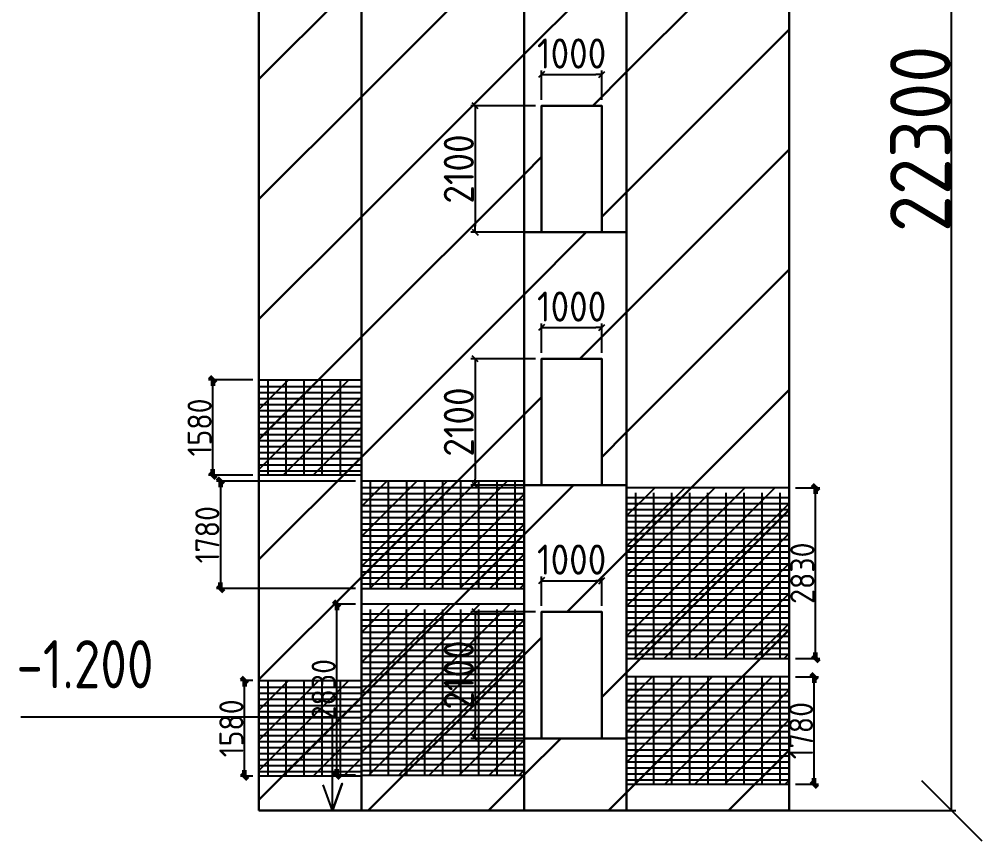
# Model space of a CAD drawing. Header units: millimetres. Extents: x -56773 to 221258, y -262288 to 26541.
# Drawn here: x 169907 to 185878, y -20177 to -6541 of the extents above; entities that cross this region are included whole.
import ezdxf

# ---------------------------------------------------------------- set-up
doc = ezdxf.new("R2010")
doc.units = ezdxf.units.MM
for name, color, linetype, lineweight in [('5.2) Алм резка', 3, 'Continuous', 60), ('5.3) Демонтаж бетона', 1, 'Continuous', 60), ('5.4) Шлифовка лиф шахт НЗ', 6, 'Continuous', 60)]:
    doc.layers.add(name, color=color, linetype=linetype, lineweight=lineweight)
doc.styles.get("Standard").update_dxf_attribs({"font": 'ГОСТ тип А.ttf'})
doc.styles.add('СПДС', font='isocpeur.ttf', dxfattribs={"width": 0.9})
doc.dimstyles.new('Размера А3', dxfattribs={"dimtxt": 200, "dimasz": 100, "dimexe": 70, "dimexo": 100, "dimgap": 20, "dimtad": 1, "dimdec": 0, "dimrnd": 10, "dimzin": 0, "dimdsep": 46, "dimtxsty": 'СПДС', "dimblk": 'ARROWHEAD_6', "dimcen": 1, "dimclrd": 256, "dimclre": 256, "dimclrt": 256, "dimazin": 0, "dimtfac": 1, "dimtdec": 0, "dimtmove": 2, "dimatfit": 3, "dimfxl": 1, "dimtolj": 1, "dimtzin": 0, "dimarcsym": 0})

# ---------------------------------------------------------------- blocks, each defined once
blk = doc.blocks.new('ARROWHEAD_6')
at = {"color": 0, "linetype": 'Continuous'}
for p, q in [((-0.5, -0.5), (0.5, 0.5)), ((0, 0), (-1, 0))]:
    blk.add_line(p, q, dxfattribs=at)
blk = doc.blocks.new('*D7041')
at = {"lineweight": -2, "transparency": 16777216}
for p, q in [((178385, 2623), (185448, 2623)), ((185378, -18677), (185378, 1623)), ((178385, -19677), (185448, -19677))]:
    blk.add_line(p, q, dxfattribs=at)
at = {"layer": 'Defpoints', "color": 0, "lineweight": 25, "transparency": 16777216}
for p in [(178285, 2623), (185378, 2623), (178285, -19677)]:
    blk.add_point(p, dxfattribs=at)
at = {"lineweight": -2, "transparency": 16777216, "xscale": 1000, "yscale": 1000, "zscale": 1000}
for p, rotation in [((185378, 2623), 90), ((185378, -19677), 270)]:
    blk.add_blockref('ARROWHEAD_6', p, dxfattribs=dict(at, rotation=rotation))
at = {"lineweight": 25, "transparency": 16777216, "insert": (184858, -8527), "char_height": 1000, "attachment_point": 5, "rotation": 90, "style": 'СПДС'}
blk.add_mtext('\\A1;22300', dxfattribs=at)
blk = doc.blocks.new('*D7054')
at = {"lineweight": -2, "transparency": 16777216}
for p, q in [((178473, -7977), (177401, -7977)), ((177471, -8077), (177471, -9977)), ((178473, -10077), (177401, -10077))]:
    blk.add_line(p, q, dxfattribs=at)
at = {"layer": 'Defpoints', "color": 0, "lineweight": 25, "transparency": 16777216}
for p in [(178573, -7977), (177471, -10077), (178573, -10077)]:
    blk.add_point(p, dxfattribs=at)
at = {"lineweight": -2, "transparency": 16777216, "xscale": 100, "yscale": 100, "zscale": 100}
for p, rotation in [((177471, -7977), 90), ((177471, -10077), 270)]:
    blk.add_blockref('ARROWHEAD_6', p, dxfattribs=dict(at, rotation=rotation))
at = {"lineweight": 25, "transparency": 16777216, "insert": (177201, -9027), "char_height": 500, "attachment_point": 5, "rotation": 90, "style": 'СПДС'}
blk.add_mtext('\\A1;2100', dxfattribs=at)
blk = doc.blocks.new('*D7055')
at = {"lineweight": -2, "transparency": 16777216}
for p, q in [((178573, -7877), (178573, -7390)), ((178673, -7460), (179473, -7460)), ((179573, -7877), (179573, -7390))]:
    blk.add_line(p, q, dxfattribs=at)
at = {"layer": 'Defpoints', "color": 0, "lineweight": 25, "transparency": 16777216}
for p in [(179573, -7460), (178573, -7977), (179573, -7977)]:
    blk.add_point(p, dxfattribs=at)
at = {"lineweight": -2, "transparency": 16777216, "xscale": 100, "yscale": 100, "zscale": 100, "rotation": 180}
blk.add_blockref('ARROWHEAD_6', (178573, -7460), dxfattribs=at)
at = {"lineweight": -2, "transparency": 16777216, "xscale": 100, "yscale": 100, "zscale": 100}
blk.add_blockref('ARROWHEAD_6', (179573, -7460), dxfattribs=at)
at = {"lineweight": 25, "transparency": 16777216, "insert": (179073, -7110), "char_height": 500, "attachment_point": 5, "style": 'СПДС'}
blk.add_mtext('\\A1;1000', dxfattribs=at)
blk = doc.blocks.new('*D7056')
at = {"lineweight": -2, "transparency": 16777216}
for p, q in [((178473, -12177), (177401, -12177)), ((177471, -12277), (177471, -14177)), ((178473, -14277), (177401, -14277))]:
    blk.add_line(p, q, dxfattribs=at)
at = {"layer": 'Defpoints', "color": 0, "lineweight": 25, "transparency": 16777216}
for p in [(178573, -12177), (177471, -14277), (178573, -14277)]:
    blk.add_point(p, dxfattribs=at)
at = {"lineweight": -2, "transparency": 16777216, "xscale": 100, "yscale": 100, "zscale": 100}
for p, rotation in [((177471, -12177), 90), ((177471, -14277), 270)]:
    blk.add_blockref('ARROWHEAD_6', p, dxfattribs=dict(at, rotation=rotation))
at = {"lineweight": 25, "transparency": 16777216, "insert": (177201, -13227), "char_height": 500, "attachment_point": 5, "rotation": 90, "style": 'СПДС'}
blk.add_mtext('\\A1;2100', dxfattribs=at)
blk = doc.blocks.new('*D7057')
at = {"lineweight": -2, "transparency": 16777216}
for p, q in [((178573, -12077), (178573, -11590)), ((179573, -12077), (179573, -11590)), ((178673, -11660), (179473, -11660))]:
    blk.add_line(p, q, dxfattribs=at)
at = {"layer": 'Defpoints', "color": 0, "lineweight": 25, "transparency": 16777216}
for p in [(179573, -11660), (178573, -12177), (179573, -12177)]:
    blk.add_point(p, dxfattribs=at)
at = {"lineweight": -2, "transparency": 16777216, "xscale": 100, "yscale": 100, "zscale": 100, "rotation": 180}
blk.add_blockref('ARROWHEAD_6', (178573, -11660), dxfattribs=at)
at = {"lineweight": -2, "transparency": 16777216, "xscale": 100, "yscale": 100, "zscale": 100}
blk.add_blockref('ARROWHEAD_6', (179573, -11660), dxfattribs=at)
at = {"lineweight": 25, "transparency": 16777216, "insert": (179073, -11310), "char_height": 500, "attachment_point": 5, "style": 'СПДС'}
blk.add_mtext('\\A1;1000', dxfattribs=at)
blk = doc.blocks.new('*D7058')
at = {"lineweight": -2, "transparency": 16777216}
for p, q in [((178473, -16377), (177401, -16377)), ((177471, -16477), (177471, -18377)), ((178473, -18477), (177401, -18477))]:
    blk.add_line(p, q, dxfattribs=at)
at = {"layer": 'Defpoints', "color": 0, "lineweight": 25, "transparency": 16777216}
for p in [(178573, -16377), (177471, -18477), (178573, -18477)]:
    blk.add_point(p, dxfattribs=at)
at = {"lineweight": -2, "transparency": 16777216, "xscale": 100, "yscale": 100, "zscale": 100}
for p, rotation in [((177471, -16377), 90), ((177471, -18477), 270)]:
    blk.add_blockref('ARROWHEAD_6', p, dxfattribs=dict(at, rotation=rotation))
at = {"lineweight": 25, "transparency": 16777216, "insert": (177201, -17427), "char_height": 500, "attachment_point": 5, "rotation": 90, "style": 'СПДС'}
blk.add_mtext('\\A1;2100', dxfattribs=at)
blk = doc.blocks.new('*D7059')
at = {"lineweight": -2, "transparency": 16777216}
for p, q in [((178573, -16277), (178573, -15790)), ((179573, -16277), (179573, -15790)), ((178673, -15860), (179473, -15860))]:
    blk.add_line(p, q, dxfattribs=at)
at = {"layer": 'Defpoints', "color": 0, "lineweight": 25, "transparency": 16777216}
for p in [(179573, -15860), (178573, -16377), (179573, -16377)]:
    blk.add_point(p, dxfattribs=at)
at = {"lineweight": -2, "transparency": 16777216, "xscale": 100, "yscale": 100, "zscale": 100, "rotation": 180}
blk.add_blockref('ARROWHEAD_6', (178573, -15860), dxfattribs=at)
at = {"lineweight": -2, "transparency": 16777216, "xscale": 100, "yscale": 100, "zscale": 100}
blk.add_blockref('ARROWHEAD_6', (179573, -15860), dxfattribs=at)
at = {"lineweight": 25, "transparency": 16777216, "insert": (179073, -15510), "char_height": 500, "attachment_point": 5, "style": 'СПДС'}
blk.add_mtext('\\A1;1000', dxfattribs=at)
blk = doc.blocks.new('*D7133')
at = {"layer": '5.3) Демонтаж бетона', "lineweight": -2, "transparency": 16777216}
for p, q in [((173785, -12524), (173050, -12524)), ((173120, -14009), (173120, -12624)), ((173785, -14109), (173050, -14109))]:
    blk.add_line(p, q, dxfattribs=at)
at = {"layer": 'Defpoints', "color": 0, "lineweight": 25, "transparency": 16777216}
for p in [(173120, -12524), (173885, -12524), (173885, -14109)]:
    blk.add_point(p, dxfattribs=at)
at = {"layer": '5.3) Демонтаж бетона', "lineweight": -2, "transparency": 16777216, "xscale": 100, "yscale": 100, "zscale": 100}
for p, rotation in [((173120, -12524), 90), ((173120, -14109), 270)]:
    blk.add_blockref('ARROWHEAD_6', p, dxfattribs=dict(at, rotation=rotation))
at = {"layer": '5.3) Демонтаж бетона', "lineweight": 25, "transparency": 16777216, "insert": (172900, -13317), "char_height": 400, "attachment_point": 5, "rotation": 90, "style": 'СПДС'}
blk.add_mtext('\\A1;1580', dxfattribs=at)
blk = doc.blocks.new('*D7134')
at = {"layer": '5.3) Демонтаж бетона', "lineweight": -2, "transparency": 16777216}
for p, q in [((175485, -14207), (173178, -14207)), ((173248, -14307), (173248, -15888)), ((175485, -15988), (173178, -15988))]:
    blk.add_line(p, q, dxfattribs=at)
at = {"layer": 'Defpoints', "color": 0, "lineweight": 25, "transparency": 16777216}
for p in [(175585, -14207), (173248, -15988), (175585, -15988)]:
    blk.add_point(p, dxfattribs=at)
at = {"layer": '5.3) Демонтаж бетона', "lineweight": -2, "transparency": 16777216, "xscale": 100, "yscale": 100, "zscale": 100}
for p, rotation in [((173248, -14207), 90), ((173248, -15988), 270)]:
    blk.add_blockref('ARROWHEAD_6', p, dxfattribs=dict(at, rotation=rotation))
at = {"layer": '5.3) Демонтаж бетона', "lineweight": 25, "transparency": 16777216, "insert": (173028, -15097), "char_height": 400, "attachment_point": 5, "rotation": 90, "style": 'СПДС'}
blk.add_mtext('\\A1;1780', dxfattribs=at)
blk = doc.blocks.new('*D7135')
at = {"layer": '5.3) Демонтаж бетона', "lineweight": -2, "transparency": 16777216}
for p, q in [((173785, -17519), (173577, -17519)), ((173647, -19003), (173647, -17619)), ((173785, -19103), (173577, -19103))]:
    blk.add_line(p, q, dxfattribs=at)
at = {"layer": 'Defpoints', "color": 0, "lineweight": 25, "transparency": 16777216}
for p in [(173647, -17519), (173885, -17519), (173885, -19103)]:
    blk.add_point(p, dxfattribs=at)
at = {"layer": '5.3) Демонтаж бетона', "lineweight": -2, "transparency": 16777216, "xscale": 100, "yscale": 100, "zscale": 100}
for p, rotation in [((173647, -17519), 90), ((173647, -19103), 270)]:
    blk.add_blockref('ARROWHEAD_6', p, dxfattribs=dict(at, rotation=rotation))
at = {"layer": '5.3) Демонтаж бетона', "lineweight": 25, "transparency": 16777216, "insert": (173427, -18311), "char_height": 400, "attachment_point": 5, "rotation": 90, "style": 'СПДС'}
blk.add_mtext('\\A1;1580', dxfattribs=at)
blk = doc.blocks.new('*D7136')
at = {"layer": '5.3) Демонтаж бетона', "lineweight": -2, "transparency": 16777216}
for p, q in [((175485, -16251), (175108, -16251)), ((175178, -18986), (175178, -16351)), ((175485, -19086), (175108, -19086))]:
    blk.add_line(p, q, dxfattribs=at)
at = {"layer": 'Defpoints', "color": 0, "lineweight": 25, "transparency": 16777216}
for p in [(175178, -16251), (175585, -16251), (175585, -19086)]:
    blk.add_point(p, dxfattribs=at)
at = {"layer": '5.3) Демонтаж бетона', "lineweight": -2, "transparency": 16777216, "xscale": 100, "yscale": 100, "zscale": 100}
for p, rotation in [((175178, -16251), 90), ((175178, -19086), 270)]:
    blk.add_blockref('ARROWHEAD_6', p, dxfattribs=dict(at, rotation=rotation))
at = {"layer": '5.3) Демонтаж бетона', "lineweight": 25, "transparency": 16777216, "insert": (174958, -17669), "char_height": 400, "attachment_point": 5, "rotation": 90, "style": 'СПДС'}
blk.add_mtext('\\A1;2830', dxfattribs=at)
blk = doc.blocks.new('*D7137')
at = {"layer": '5.3) Демонтаж бетона', "lineweight": -2, "transparency": 16777216}
for p, q in [((182785, -17458), (183169, -17458)), ((183099, -19139), (183099, -17558)), ((182785, -19239), (183169, -19239))]:
    blk.add_line(p, q, dxfattribs=at)
at = {"layer": 'Defpoints', "color": 0, "lineweight": 25, "transparency": 16777216}
for p in [(182685, -17458), (183099, -17458), (182685, -19239)]:
    blk.add_point(p, dxfattribs=at)
at = {"layer": '5.3) Демонтаж бетона', "lineweight": -2, "transparency": 16777216, "xscale": 100, "yscale": 100, "zscale": 100}
for p, rotation in [((183099, -17458), 90), ((183099, -19239), 270)]:
    blk.add_blockref('ARROWHEAD_6', p, dxfattribs=dict(at, rotation=rotation))
at = {"layer": '5.3) Демонтаж бетона', "lineweight": 25, "transparency": 16777216, "insert": (182879, -18349), "char_height": 400, "attachment_point": 5, "rotation": 90, "style": 'СПДС'}
blk.add_mtext('\\A1;1780', dxfattribs=at)
blk = doc.blocks.new('*D7138')
at = {"layer": '5.3) Демонтаж бетона', "lineweight": -2, "transparency": 16777216}
for p, q in [((182785, -14318), (183192, -14318)), ((183122, -17053), (183122, -14418)), ((182785, -17153), (183192, -17153))]:
    blk.add_line(p, q, dxfattribs=at)
at = {"layer": 'Defpoints', "color": 0, "lineweight": 25, "transparency": 16777216}
for p in [(182685, -14318), (183122, -14318), (182685, -17153)]:
    blk.add_point(p, dxfattribs=at)
at = {"layer": '5.3) Демонтаж бетона', "lineweight": -2, "transparency": 16777216, "xscale": 100, "yscale": 100, "zscale": 100}
for p, rotation in [((183122, -14318), 90), ((183122, -17153), 270)]:
    blk.add_blockref('ARROWHEAD_6', p, dxfattribs=dict(at, rotation=rotation))
at = {"layer": '5.3) Демонтаж бетона', "lineweight": 25, "transparency": 16777216, "insert": (182902, -15736), "char_height": 400, "attachment_point": 5, "rotation": 90, "style": 'СПДС'}
blk.add_mtext('\\A1;2830', dxfattribs=at)
blk = doc.blocks.new('*D7155')
at = {"layer": '5.2) Алм резка', "lineweight": -2, "transparency": 16777216}
for p, q in [((173785, -12524), (173050, -12524)), ((173120, -14009), (173120, -12624)), ((173785, -14109), (173050, -14109))]:
    blk.add_line(p, q, dxfattribs=at)
at = {"layer": 'Defpoints', "color": 0, "lineweight": 25, "transparency": 16777216}
for p in [(173120, -12524), (173885, -12524), (173885, -14109)]:
    blk.add_point(p, dxfattribs=at)
at = {"layer": '5.2) Алм резка', "lineweight": -2, "transparency": 16777216, "xscale": 100, "yscale": 100, "zscale": 100}
for p, rotation in [((173120, -12524), 90), ((173120, -14109), 270)]:
    blk.add_blockref('ARROWHEAD_6', p, dxfattribs=dict(at, rotation=rotation))
at = {"layer": '5.2) Алм резка', "lineweight": 25, "transparency": 16777216, "insert": (172900, -13317), "char_height": 400, "attachment_point": 5, "rotation": 90, "style": 'СПДС'}
blk.add_mtext('\\A1;1580', dxfattribs=at)
blk = doc.blocks.new('*D7156')
at = {"layer": '5.2) Алм резка', "lineweight": -2, "transparency": 16777216}
for p, q in [((175485, -14207), (173178, -14207)), ((173248, -14307), (173248, -15888)), ((175485, -15988), (173178, -15988))]:
    blk.add_line(p, q, dxfattribs=at)
at = {"layer": 'Defpoints', "color": 0, "lineweight": 25, "transparency": 16777216}
for p in [(175585, -14207), (173248, -15988), (175585, -15988)]:
    blk.add_point(p, dxfattribs=at)
at = {"layer": '5.2) Алм резка', "lineweight": -2, "transparency": 16777216, "xscale": 100, "yscale": 100, "zscale": 100}
for p, rotation in [((173248, -14207), 90), ((173248, -15988), 270)]:
    blk.add_blockref('ARROWHEAD_6', p, dxfattribs=dict(at, rotation=rotation))
at = {"layer": '5.2) Алм резка', "lineweight": 25, "transparency": 16777216, "insert": (173028, -15097), "char_height": 400, "attachment_point": 5, "rotation": 90, "style": 'СПДС'}
blk.add_mtext('\\A1;1780', dxfattribs=at)
blk = doc.blocks.new('*D7157')
at = {"layer": '5.2) Алм резка', "lineweight": -2, "transparency": 16777216}
for p, q in [((173785, -17519), (173577, -17519)), ((173647, -19003), (173647, -17619)), ((173785, -19103), (173577, -19103))]:
    blk.add_line(p, q, dxfattribs=at)
at = {"layer": 'Defpoints', "color": 0, "lineweight": 25, "transparency": 16777216}
for p in [(173647, -17519), (173885, -17519), (173885, -19103)]:
    blk.add_point(p, dxfattribs=at)
at = {"layer": '5.2) Алм резка', "lineweight": -2, "transparency": 16777216, "xscale": 100, "yscale": 100, "zscale": 100}
for p, rotation in [((173647, -17519), 90), ((173647, -19103), 270)]:
    blk.add_blockref('ARROWHEAD_6', p, dxfattribs=dict(at, rotation=rotation))
at = {"layer": '5.2) Алм резка', "lineweight": 25, "transparency": 16777216, "insert": (173427, -18311), "char_height": 400, "attachment_point": 5, "rotation": 90, "style": 'СПДС'}
blk.add_mtext('\\A1;1580', dxfattribs=at)
blk = doc.blocks.new('*D7158')
at = {"layer": '5.2) Алм резка', "lineweight": -2, "transparency": 16777216}
for p, q in [((175485, -16251), (175108, -16251)), ((175178, -18986), (175178, -16351)), ((175485, -19086), (175108, -19086))]:
    blk.add_line(p, q, dxfattribs=at)
at = {"layer": 'Defpoints', "color": 0, "lineweight": 25, "transparency": 16777216}
for p in [(175178, -16251), (175585, -16251), (175585, -19086)]:
    blk.add_point(p, dxfattribs=at)
at = {"layer": '5.2) Алм резка', "lineweight": -2, "transparency": 16777216, "xscale": 100, "yscale": 100, "zscale": 100}
for p, rotation in [((175178, -16251), 90), ((175178, -19086), 270)]:
    blk.add_blockref('ARROWHEAD_6', p, dxfattribs=dict(at, rotation=rotation))
at = {"layer": '5.2) Алм резка', "lineweight": 25, "transparency": 16777216, "insert": (174958, -17669), "char_height": 400, "attachment_point": 5, "rotation": 90, "style": 'СПДС'}
blk.add_mtext('\\A1;2830', dxfattribs=at)
blk = doc.blocks.new('*D7159')
at = {"layer": '5.2) Алм резка', "lineweight": -2, "transparency": 16777216}
for p, q in [((182785, -17458), (183169, -17458)), ((183099, -19139), (183099, -17558)), ((182785, -19239), (183169, -19239))]:
    blk.add_line(p, q, dxfattribs=at)
at = {"layer": 'Defpoints', "color": 0, "lineweight": 25, "transparency": 16777216}
for p in [(182685, -17458), (183099, -17458), (182685, -19239)]:
    blk.add_point(p, dxfattribs=at)
at = {"layer": '5.2) Алм резка', "lineweight": -2, "transparency": 16777216, "xscale": 100, "yscale": 100, "zscale": 100}
for p, rotation in [((183099, -17458), 90), ((183099, -19239), 270)]:
    blk.add_blockref('ARROWHEAD_6', p, dxfattribs=dict(at, rotation=rotation))
at = {"layer": '5.2) Алм резка', "lineweight": 25, "transparency": 16777216, "insert": (182879, -18349), "char_height": 400, "attachment_point": 5, "rotation": 90, "style": 'СПДС'}
blk.add_mtext('\\A1;1780', dxfattribs=at)
blk = doc.blocks.new('*D7160')
at = {"layer": '5.2) Алм резка', "lineweight": -2, "transparency": 16777216}
for p, q in [((182785, -14318), (183192, -14318)), ((183122, -17053), (183122, -14418)), ((182785, -17153), (183192, -17153))]:
    blk.add_line(p, q, dxfattribs=at)
at = {"layer": 'Defpoints', "color": 0, "lineweight": 25, "transparency": 16777216}
for p in [(182685, -14318), (183122, -14318), (182685, -17153)]:
    blk.add_point(p, dxfattribs=at)
at = {"layer": '5.2) Алм резка', "lineweight": -2, "transparency": 16777216, "xscale": 100, "yscale": 100, "zscale": 100}
for p, rotation in [((183122, -14318), 90), ((183122, -17153), 270)]:
    blk.add_blockref('ARROWHEAD_6', p, dxfattribs=dict(at, rotation=rotation))
at = {"layer": '5.2) Алм резка', "lineweight": 25, "transparency": 16777216, "insert": (182902, -15736), "char_height": 400, "attachment_point": 5, "rotation": 90, "style": 'СПДС'}
blk.add_mtext('\\A1;2830', dxfattribs=at)

msp = doc.modelspace()

# ---------------------------------------------------------------- hatches: boundary and pattern name
at = {"layer": '5.3) Демонтаж бетона', "lineweight": 25, "transparency": 33554687}
h = msp.add_hatch(dxfattribs=at)
h.set_pattern_fill('ANSI31', color=256, scale=111)
h.paths.add_polyline_path([(175584.6257, -14108.8408), (173884.6257, -14108.8408), (173884.6257, -12524.3007), (175584.6257, -12524.3007)])
h = msp.add_hatch(dxfattribs=at)
h.set_pattern_fill('ANSI31', color=256, scale=111)
h.set_pattern_definition([(45, (-4400, 3251.37), (-249.2021, 249.2021), [])])
h.paths.add_polyline_path([(175584.6257, -15987.9262), (178284.6257, -15987.9262), (178284.6257, -14206.9252), (175584.6257, -14206.9252)])
h = msp.add_hatch(dxfattribs=at)
h.set_pattern_fill('ANSI31', color=256, scale=111)
h.set_pattern_definition([(45, (-35380.22, 610.12), (-249.2021, 249.2021), [])])
h.paths.add_polyline_path([(179984.6257, -17153.3198), (182684.6257, -17153.3198), (182684.6257, -14318.345), (179984.6257, -14318.345)])
h = msp.add_hatch(dxfattribs=at)
h.set_pattern_fill('ANSI31', color=256, scale=111)
h.set_pattern_definition([(45, (-39780.22, -1322.7), (-249.2021, 249.2021), [])])
h.paths.add_polyline_path([(175584.6257, -19086.1413), (178284.6257, -19086.1413), (178284.6257, -16251.1665), (175584.6257, -16251.1665)])
h = msp.add_hatch(dxfattribs=at)
h.set_pattern_fill('ANSI31', color=256, scale=111)
h.set_pattern_definition([(45, (0, -4994.58), (-249.2021, 249.2021), [])])
h.paths.add_polyline_path([(175584.6257, -19103.4194), (173884.6257, -19103.4194), (173884.6257, -17518.8792), (175584.6257, -17518.8792)])
h = msp.add_hatch(dxfattribs=at)
h.set_pattern_fill('ANSI31', color=256, scale=111)
h.paths.add_polyline_path([(179984.6257, -19239.2914), (182684.6257, -19239.2914), (182684.6257, -17458.2904), (179984.6257, -17458.2904)])
at = {"layer": '5.4) Шлифовка лиф шахт НЗ', "lineweight": 30, "transparency": 33554687}
h = msp.add_hatch(dxfattribs=at)
h.set_pattern_fill('ANSI31', color=256, scale=444)
h.paths.add_polyline_path([(175584.6257, 2623.0358), (173884.6257, 2623.0358), (173884.6257, -19676.9642), (175584.6257, -19676.9642)])
h = msp.add_hatch(dxfattribs=at)
h.set_pattern_fill('ANSI31', color=256, scale=444)
h.paths.add_polyline_path([(178284.6257, 2623.0358), (175584.6257, 2623.0358), (175584.6257, -19676.9642), (178284.6257, -19676.9642)])
h = msp.add_hatch(dxfattribs=at)
h.set_pattern_fill('ANSI31', color=256, scale=444)
h.paths.add_polyline_path([(182684.6257, 2623.0358), (179984.6257, 2623.0358), (179984.6257, -19676.9642), (182684.6257, -19676.9642)])
h = msp.add_hatch(dxfattribs=at)
h.set_pattern_fill('ANSI31', color=256, scale=444)
h.paths.add_polyline_path([(179984.6257, -5876.9642), (178284.6257, -5876.9642), (178284.6257, -10076.9642), (178573.4083, -10076.9642), (178573.4083, -7976.9642), (179573.4083, -7976.9642), (179573.4083, -10076.9642), (179984.6257, -10076.9642)])
h = msp.add_hatch(dxfattribs=at)
h.set_pattern_fill('ANSI31', color=256, scale=444)
h.paths.add_polyline_path([(179984.6257, -10076.9642), (178284.6257, -10076.9642), (178284.6257, -14276.9642), (178573.4083, -14276.9642), (178573.4083, -12176.9642), (179573.4083, -12176.9642), (179573.4083, -14276.9642), (179984.6257, -14276.9642)])
h = msp.add_hatch(dxfattribs=at)
h.set_pattern_fill('ANSI31', color=256, scale=444)
h.paths.add_polyline_path([(179984.6257, -14276.9642), (178284.6257, -14276.9642), (178284.6257, -18476.9642), (178573.4083, -18476.9642), (178573.4083, -16376.9642), (179573.4083, -16376.9642), (179573.4083, -18476.9642), (179984.6257, -18476.9642)])
h = msp.add_hatch(dxfattribs=at)
h.set_pattern_fill('ANSI31', color=256, scale=444)
h.paths.add_polyline_path([(179984.6257, -18476.9642), (178284.6257, -18476.9642), (178284.6257, -19676.9642), (179984.6257, -19676.9642)])

# ---------------------------------------------------------------- linework, layer by layer
for p, q in [((175584.6257, -19676.9642), (173884.6257, -19676.9642)), ((175584.6257, -19676.9642), (178284.6257, -19676.9642)), ((179984.6257, -19676.9642), (178284.6257, -19676.9642)), ((179984.6257, -19676.9642), (182684.6257, -19676.9642))]:
    msp.add_line(p, q)
at = {"lineweight": 30}
for points in [[(173884.6257, -19676.9642), (182684.6257, -19676.9642), (182684.6257, 2623.0358), (173884.6257, 2623.0358)], [(175584.6257, -19676.9642), (179984.6257, -19676.9642), (179984.6257, 2623.0358), (175584.6257, 2623.0358)], [(178284.6257, -19676.9642), (179984.6257, -19676.9642), (179984.6257, 2623.0358), (178284.6257, 2623.0358)], [(178573.4083, -10076.9642), (179573.4083, -10076.9642), (179573.4083, -7976.9642), (178573.4083, -7976.9642)], [(178573.4083, -14276.9642), (179573.4083, -14276.9642), (179573.4083, -12176.9642), (178573.4083, -12176.9642)], [(178284.6257, -15225.5991), (178284.6257, -15225.5991)], [(178573.4083, -18476.9642), (179573.4083, -18476.9642), (179573.4083, -16376.9642), (178573.4083, -16376.9642)], [(182684.6257, -18476.9642), (182684.6257, -18476.9642)]]:
    msp.add_lwpolyline(points, close=True, dxfattribs=at)
for points in [[(179984.6257, -10076.9642), (178284.6257, -10076.9642)], [(179984.6257, -14276.9642), (178284.6257, -14276.9642)], [(179984.6257, -18476.9642), (178284.6257, -18476.9642)]]:
    msp.add_lwpolyline(points, dxfattribs=at)
at = {"lineweight": 25}
for points in [[(175103.7507, -19676.9642), (175103.7507, -18127.0598), (169935.2817, -18127.0598)], [(175103.7507, -19676.9642), (175263.3448, -19227.0901), (175103.7507, -19676.9642), (174950.9771, -19246.6898)]]:
    msp.add_lwpolyline(points, dxfattribs=at)
at = {"layer": '5.2) Алм резка', "lineweight": 25}
for points in [[(174035.7497, -14108.8408), (174035.7497, -12524.3007)], [(174335.7497, -14108.8408), (174335.7497, -12524.3007)], [(174635.7497, -14108.8408), (174635.7497, -12524.3007)], [(174935.7497, -14108.8408), (174935.7497, -12524.3007)], [(175235.7497, -14108.8408), (175235.7497, -12524.3007)], [(173884.6257, -12634.7453), (175584.6257, -12634.7453)], [(173884.6257, -12734.7453), (175584.6257, -12734.7453)], [(173884.6257, -12834.7453), (175584.6257, -12834.7453)], [(173884.6257, -12934.7453), (175584.6257, -12934.7453)], [(173884.6257, -13034.7453), (175584.6257, -13034.7453)], [(173884.6257, -13134.7453), (175584.6257, -13134.7453)], [(173884.6257, -13234.7453), (175584.6257, -13234.7453)], [(173884.6257, -13334.7453), (175584.6257, -13334.7453)], [(173884.6257, -13434.7453), (175584.6257, -13434.7453)], [(173884.6257, -13534.7453), (175584.6257, -13534.7453)], [(173884.6257, -13634.7453), (175584.6257, -13634.7453)], [(173884.6257, -13734.7453), (175584.6257, -13734.7453)], [(173884.6257, -13834.7453), (175584.6257, -13834.7453)], [(173884.6257, -13934.7453), (175584.6257, -13934.7453)], [(173884.6257, -14034.7453), (175584.6257, -14034.7453)], [(175735.7497, -15987.9262), (175735.7497, -14206.9252)], [(176035.7497, -15987.9262), (176035.7497, -14206.9252)], [(176335.7497, -15987.9262), (176335.7497, -14206.9252)], [(176635.7497, -15987.9262), (176635.7497, -14206.9252)], [(176935.7497, -15987.9262), (176935.7497, -14206.9252)], [(177235.7497, -15987.9262), (177235.7497, -14206.9252)], [(177535.7497, -15987.9262), (177535.7497, -14206.9252)], [(177835.7497, -15987.9262), (177835.7497, -14206.9252)], [(178135.7497, -15987.9262), (178135.7497, -14206.9252)], [(175584.6257, -14313.8307), (178284.6257, -14313.8307)], [(175584.6257, -14413.8307), (178284.6257, -14413.8307)], [(175584.6257, -14513.8307), (178284.6257, -14513.8307)], [(179984.6257, -14479.2242), (182684.6257, -14479.2242)], [(180135.7497, -17153.3198), (180135.4284, -14403.7843)], [(180435.7497, -17153.3198), (180435.4284, -14403.7843)], [(180735.7497, -17153.3198), (180735.4284, -14403.7843)], [(181035.7497, -17153.3198), (181035.4284, -14403.7843)], [(181335.7497, -17153.3198), (181335.4284, -14403.7843)], [(181635.7497, -17153.3198), (181635.4284, -14403.7843)], [(181935.7497, -17153.3198), (181935.4284, -14403.7843)], [(182235.7497, -17153.3198), (182235.4284, -14403.7843)], [(182535.7497, -17153.3198), (182535.4284, -14403.7843)], [(175584.6257, -14613.8307), (178284.6257, -14613.8307)], [(179984.6257, -14579.2242), (182684.6257, -14579.2242)], [(179984.6257, -14679.2242), (182684.6257, -14679.2242)], [(175584.6257, -14713.8307), (178284.6257, -14713.8307)], [(175584.6257, -14813.8307), (178284.6257, -14813.8307)], [(179984.6257, -14779.2242), (182684.6257, -14779.2242)], [(175584.6257, -14913.8307), (178284.6257, -14913.8307)], [(179984.6257, -14879.2242), (182684.6257, -14879.2242)], [(179984.6257, -14979.2242), (182684.6257, -14979.2242)], [(175584.6257, -15013.8307), (178284.6257, -15013.8307)], [(175584.6257, -15113.8307), (178284.6257, -15113.8307)], [(179984.6257, -15079.2242), (182684.6257, -15079.2242)], [(175584.6257, -15213.8307), (178284.6257, -15213.8307)], [(175584.6257, -15313.8307), (178284.6257, -15313.8307)], [(179984.6257, -15179.2242), (182684.6257, -15179.2242)], [(179984.6257, -15279.2242), (182684.6257, -15279.2242)], [(175584.6257, -15413.8307), (178284.6257, -15413.8307)], [(179984.6257, -15379.2242), (182684.6257, -15379.2242)], [(179984.6257, -15479.2242), (182684.6257, -15479.2242)], [(175584.6257, -15513.8307), (178284.6257, -15513.8307)], [(175584.6257, -15613.8307), (178284.6257, -15613.8307)], [(179984.6257, -15579.2242), (182684.6257, -15579.2242)], [(175584.6257, -15713.8307), (178284.6257, -15713.8307)], [(179984.6257, -15679.2242), (182684.6257, -15679.2242)], [(179984.6257, -15779.2242), (182684.6257, -15779.2242)], [(175584.6257, -15813.8307), (178284.6257, -15813.8307)], [(175584.6257, -15913.8307), (178284.6257, -15913.8307)], [(179984.6257, -15879.2242), (182684.6257, -15879.2242)], [(179984.6257, -15979.2242), (182684.6257, -15979.2242)], [(179984.6257, -16079.2242), (182684.6257, -16079.2242)], [(179984.6257, -16179.2242), (182684.6257, -16179.2242)], [(179984.6257, -16279.2242), (182684.6257, -16279.2242)], [(175584.6257, -16412.0458), (178284.6257, -16412.0458)], [(175735.7497, -19086.1413), (175735.4284, -16336.6059)], [(176035.7497, -19086.1413), (176035.4284, -16336.6059)], [(176335.7497, -19086.1413), (176335.4284, -16336.6059)], [(176635.7497, -19086.1413), (176635.4284, -16336.6059)], [(176935.7497, -19086.1413), (176935.4284, -16336.6059)], [(177235.7497, -19086.1413), (177235.4284, -16336.6059)], [(177535.7497, -19086.1413), (177535.4284, -16336.6059)], [(177835.7497, -19086.1413), (177835.4284, -16336.6059)], [(178135.7497, -19086.1413), (178135.4284, -16336.6059)], [(179984.6257, -16379.2242), (182684.6257, -16379.2242)], [(175584.6257, -16512.0458), (178284.6257, -16512.0458)], [(179984.6257, -16479.2242), (182684.6257, -16479.2242)], [(179984.6257, -16579.2242), (182684.6257, -16579.2242)], [(175584.6257, -16612.0458), (178284.6257, -16612.0458)], [(175584.6257, -16712.0458), (178284.6257, -16712.0458)], [(179984.6257, -16679.2242), (182684.6257, -16679.2242)], [(175584.6257, -16812.0458), (178284.6257, -16812.0458)], [(175584.6257, -16912.0458), (178284.6257, -16912.0458)], [(179984.6257, -16779.2242), (182684.6257, -16779.2242)], [(179984.6257, -16879.2242), (182684.6257, -16879.2242)], [(175584.6257, -17012.0458), (178284.6257, -17012.0458)], [(179984.6257, -16979.2242), (182684.6257, -16979.2242)], [(179984.6257, -17079.2242), (182684.6257, -17079.2242)], [(175584.6257, -17112.0458), (178284.6257, -17112.0458)], [(175584.6257, -17212.0458), (178284.6257, -17212.0458)], [(175584.6257, -17312.0458), (178284.6257, -17312.0458)], [(174035.7497, -19103.4194), (174035.7497, -17518.8792)], [(174335.7497, -19103.4194), (174335.7497, -17518.8792)], [(174635.7497, -19103.4194), (174635.7497, -17518.8792)], [(174935.7497, -19103.4194), (174935.7497, -17518.8792)], [(175235.7497, -19103.4194), (175235.7497, -17518.8792)], [(175584.6257, -17412.0458), (178284.6257, -17412.0458)], [(175584.6257, -17512.0458), (178284.6257, -17512.0458)], [(179984.6257, -17565.1959), (182684.6257, -17565.1959)], [(180135.7497, -19239.2914), (180135.7497, -17458.2904)], [(180435.7497, -19239.2914), (180435.7497, -17458.2904)], [(180735.7497, -19239.2914), (180735.7497, -17458.2904)], [(181035.7497, -19239.2914), (181035.7497, -17458.2904)], [(181335.7497, -19239.2914), (181335.7497, -17458.2904)], [(181635.7497, -19239.2914), (181635.7497, -17458.2904)], [(181935.7497, -19239.2914), (181935.7497, -17458.2904)], [(182235.7497, -19239.2914), (182235.7497, -17458.2904)], [(182535.7497, -19239.2914), (182535.7497, -17458.2904)], [(173884.6257, -17629.3238), (175584.6257, -17629.3238)], [(175584.6257, -17612.0458), (178284.6257, -17612.0458)], [(175584.6257, -17712.0458), (178284.6257, -17712.0458)], [(179984.6257, -17665.1959), (182684.6257, -17665.1959)], [(173884.6257, -17729.3238), (175584.6257, -17729.3238)], [(173884.6257, -17829.3238), (175584.6257, -17829.3238)], [(175584.6257, -17812.0458), (178284.6257, -17812.0458)], [(179984.6257, -17765.1959), (182684.6257, -17765.1959)], [(179984.6257, -17865.1959), (182684.6257, -17865.1959)], [(173884.6257, -17929.3238), (175584.6257, -17929.3238)], [(173884.6257, -18029.3238), (175584.6257, -18029.3238)], [(175584.6257, -17912.0458), (178284.6257, -17912.0458)], [(175584.6257, -18012.0458), (178284.6257, -18012.0458)], [(179984.6257, -17965.1959), (182684.6257, -17965.1959)], [(173884.6257, -18129.3238), (175584.6257, -18129.3238)], [(175584.6257, -18112.0458), (178284.6257, -18112.0458)], [(179984.6257, -18065.1959), (182684.6257, -18065.1959)], [(179984.6257, -18165.1959), (182684.6257, -18165.1959)], [(173884.6257, -18229.3238), (175584.6257, -18229.3238)], [(173884.6257, -18329.3238), (175584.6257, -18329.3238)], [(175584.6257, -18212.0458), (178284.6257, -18212.0458)], [(175584.6257, -18312.0458), (178284.6257, -18312.0458)], [(179984.6257, -18265.1959), (182684.6257, -18265.1959)], [(179984.6257, -18365.1959), (182684.6257, -18365.1959)], [(173884.6257, -18429.3238), (175584.6257, -18429.3238)], [(175584.6257, -18412.0458), (178284.6257, -18412.0458)], [(175584.6257, -18512.0458), (178284.6257, -18512.0458)], [(179984.6257, -18465.1959), (182684.6257, -18465.1959)], [(173884.6257, -18529.3238), (175584.6257, -18529.3238)], [(173884.6257, -18629.3238), (175584.6257, -18629.3238)], [(175584.6257, -18612.0458), (178284.6257, -18612.0458)], [(179984.6257, -18565.1959), (182684.6257, -18565.1959)], [(179984.6257, -18665.1959), (182684.6257, -18665.1959)], [(173884.6257, -18729.3238), (175584.6257, -18729.3238)], [(173884.6257, -18829.3238), (175584.6257, -18829.3238)], [(175584.6257, -18712.0458), (178284.6257, -18712.0458)], [(175584.6257, -18812.0458), (178284.6257, -18812.0458)], [(179984.6257, -18765.1959), (182684.6257, -18765.1959)], [(173884.6257, -18929.3238), (175584.6257, -18929.3238)], [(175584.6257, -18912.0458), (178284.6257, -18912.0458)], [(179984.6257, -18865.1959), (182684.6257, -18865.1959)], [(179984.6257, -18965.1959), (182684.6257, -18965.1959)], [(173884.6257, -19029.3238), (175584.6257, -19029.3238)], [(175584.6257, -19012.0458), (178284.6257, -19012.0458)], [(179984.6257, -19065.1959), (182684.6257, -19065.1959)], [(179984.6257, -19165.1959), (182684.6257, -19165.1959)]]:
    msp.add_lwpolyline(points, dxfattribs=at)
at = {"layer": '5.3) Демонтаж бетона', "lineweight": 25}
for points in [[(175584.6257, -14108.8408), (173884.6257, -14108.8408), (173884.6257, -12524.3007), (175584.6257, -12524.3007)], [(175584.6257, -15987.9262), (178284.6257, -15987.9262), (178284.6257, -14206.9252), (175584.6257, -14206.9252)], [(179984.6257, -17153.3198), (182684.6257, -17153.3198), (182684.6257, -14318.345), (179984.6257, -14318.345)], [(175584.6257, -19086.1413), (178284.6257, -19086.1413), (178284.6257, -16251.1665), (175584.6257, -16251.1665)], [(175584.6257, -19103.4194), (173884.6257, -19103.4194), (173884.6257, -17518.8792), (175584.6257, -17518.8792)], [(179984.6257, -19239.2914), (182684.6257, -19239.2914), (182684.6257, -17458.2904), (179984.6257, -17458.2904)]]:
    msp.add_lwpolyline(points, close=True, dxfattribs=at)

# ---------------------------------------------------------------- texts
at = {"lineweight": 30, "insert": (169861.0357, -16846.8058), "char_height": 800, "attachment_point": 1}
msp.add_mtext_dynamic_manual_height_columns('-1.200', width=7.595256, gutter_width=1, heights=[0], dxfattribs=at)

# ---------------------------------------------------------------- dimensions: what is measured, and where the dimension line sits
at = {"lineweight": 25}
for base, p1, p2, override, picture, middle in [((185377.9631, 2623.0358), (178284.6257, -19676.9642), (178284.6257, 2623.0358), {"dimtxt": 1000, "dimasz": 1000}, '*D7041', (184857.9631, -8526.9642)), ((177471.2999, -10076.9642), (178573.4083, -7976.9642), (178573.4083, -10076.9642), {"dimtxt": 500}, '*D7054', (177201.2999, -9026.9642)), ((177471.2999, -14276.9642), (178573.4083, -12176.9642), (178573.4083, -14276.9642), {"dimtxt": 500}, '*D7056', (177201.2999, -13226.9642)), ((177471.2999, -18476.9642), (178573.4083, -16376.9642), (178573.4083, -18476.9642), {"dimtxt": 500}, '*D7058', (177201.2999, -17426.9642))]:
    dim = msp.add_linear_dim(base=base, p1=p1, p2=p2, angle=90, dimstyle='Размера А3', override=override, dxfattribs=at)
    dim.commit()
    dim.dimension.update_dxf_attribs({"geometry": picture, "text_midpoint": middle})
for base, p1, p2, picture, middle in [((179573.4083, -7459.5907), (178573.4083, -7976.9642), (179573.4083, -7976.9642), '*D7055', (179073.4083, -7109.5907)), ((179573.4083, -11659.5907), (178573.4083, -12176.9642), (179573.4083, -12176.9642), '*D7057', (179073.4083, -11309.5907)), ((179573.4083, -15859.5907), (178573.4083, -16376.9642), (179573.4083, -16376.9642), '*D7059', (179073.4083, -15509.5907))]:
    dim = msp.add_linear_dim(base=base, p1=p1, p2=p2, dimstyle='Размера А3', override={"dimtxt": 500}, dxfattribs=at)
    dim.commit()
    dim.dimension.update_dxf_attribs({"geometry": picture, "text_midpoint": middle})
at = {"layer": '5.2) Алм резка', "lineweight": 25}
for base, p1, p2, picture, middle in [((173119.5001, -12524.3007), (173884.6257, -14108.8408), (173884.6257, -12524.3007), '*D7155', (172899.5001, -13316.5708)), ((173248.1108, -15987.9262), (175584.6257, -14206.9252), (175584.6257, -15987.9262), '*D7156', (173028.1108, -15097.4257)), ((183122.3847, -14318.345), (182684.6257, -17153.3198), (182684.6257, -14318.345), '*D7160', (182902.3847, -15735.8324)), ((175178.3408, -16251.1665), (175584.6257, -19086.1413), (175584.6257, -16251.1665), '*D7158', (174958.3408, -17668.6539)), ((173647.3671, -17518.8792), (173884.6257, -19103.4194), (173884.6257, -17518.8792), '*D7157', (173427.3671, -18311.1493)), ((183098.9492, -17458.2904), (182684.6257, -19239.2914), (182684.6257, -17458.2904), '*D7159', (182878.9492, -18348.7909))]:
    dim = msp.add_linear_dim(base=base, p1=p1, p2=p2, angle=90, dimstyle='Размера А3', override={"dimtxt": 400}, dxfattribs=at)
    dim.commit()
    dim.dimension.update_dxf_attribs({"geometry": picture, "text_midpoint": middle})
at = {"layer": '5.3) Демонтаж бетона', "lineweight": 25}
for base, p1, p2, picture, middle in [((173119.5001, -12524.3007), (173884.6257, -14108.8408), (173884.6257, -12524.3007), '*D7133', (172899.5001, -13316.5708)), ((173248.1108, -15987.9262), (175584.6257, -14206.9252), (175584.6257, -15987.9262), '*D7134', (173028.1108, -15097.4257)), ((183122.3847, -14318.345), (182684.6257, -17153.3198), (182684.6257, -14318.345), '*D7138', (182902.3847, -15735.8324)), ((175178.3408, -16251.1665), (175584.6257, -19086.1413), (175584.6257, -16251.1665), '*D7136', (174958.3408, -17668.6539)), ((173647.3671, -17518.8792), (173884.6257, -19103.4194), (173884.6257, -17518.8792), '*D7135', (173427.3671, -18311.1493)), ((183098.9492, -17458.2904), (182684.6257, -19239.2914), (182684.6257, -17458.2904), '*D7137', (182878.9492, -18348.7909))]:
    dim = msp.add_linear_dim(base=base, p1=p1, p2=p2, angle=90, dimstyle='Размера А3', override={"dimtxt": 400}, dxfattribs=at)
    dim.commit()
    dim.dimension.update_dxf_attribs({"geometry": picture, "text_midpoint": middle})

doc.saveas('drawing.dxf')
